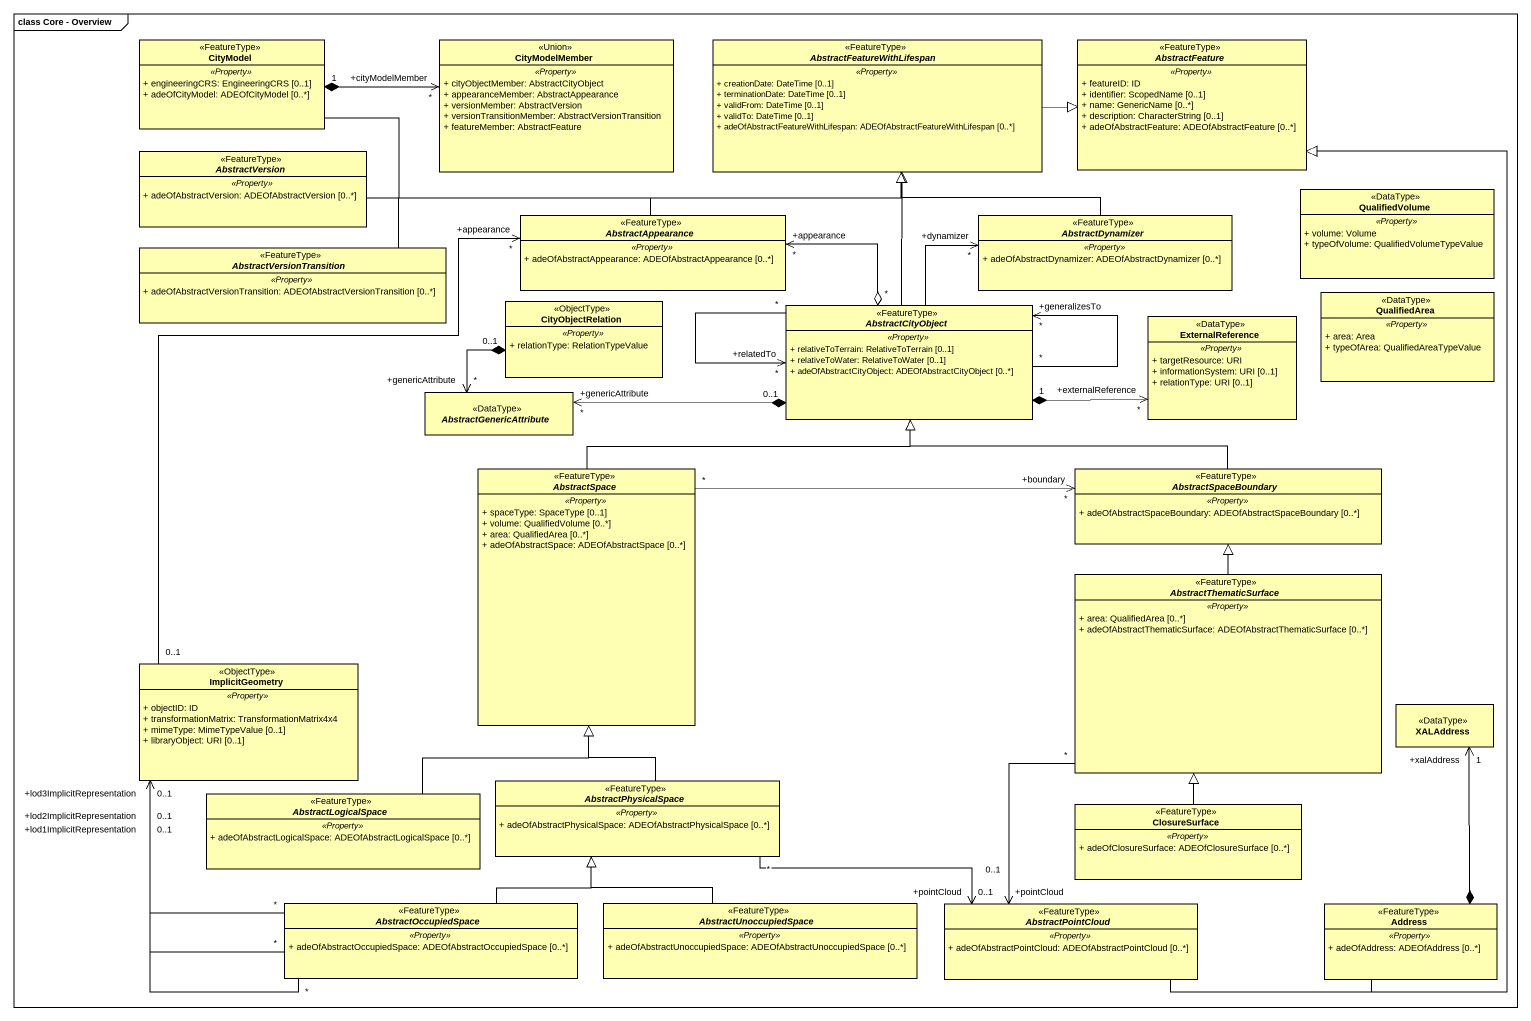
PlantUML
@startuml
mainframe class Core - Overview
hide circle
hide empty members
skinparam classAttributeIconSize 0
class CityModel <<FeatureType>> #FFFFB3 {
  .. <<Property>> ..
  + engineeringCRS: EngineeringCRS [0..1]
  + adeOfCityModel: ADEOfCityModel [0..*]
}
class CityModelMember <<Union>> #FFFFB3 {
  .. <<Property>> ..
  + cityObjectMember: AbstractCityObject
  + appearanceMember: AbstractAppearance
  + versionMember: AbstractVersion
  + versionTransitionMember: AbstractVersionTransition
  + featureMember: AbstractFeature
}
abstract class AbstractFeatureWithLifespan <<FeatureType>> #FFFFB3 {
  .. <<Property>> ..
  + creationDate: DateTime [0..1]
  + terminationDate: DateTime [0..1]
  + validFrom: DateTime [0..1]
  + validTo: DateTime [0..1]
  + adeOfAbstractFeatureWithLifespan: ADEOfAbstractFeatureWithLifespan [0..*]
}
abstract class AbstractFeature <<FeatureType>> #FFFFB3 {
  .. <<Property>> ..
  + featureID: ID
  + identifier: ScopedName [0..1]
  + name: GenericName [0..*]
  + description: CharacterString [0..1]
  + adeOfAbstractFeature: ADEOfAbstractFeature [0..*]
}
abstract class AbstractVersion <<FeatureType>> #FFFFB3 {
  .. <<Property>> ..
  + adeOfAbstractVersion: ADEOfAbstractVersion [0..*]
}
class QualifiedVolume <<DataType>> #FFFFB3 {
  .. <<Property>> ..
  + volume: Volume
  + typeOfVolume: QualifiedVolumeTypeValue
}
abstract class AbstractAppearance <<FeatureType>> #FFFFB3 {
  .. <<Property>> ..
  + adeOfAbstractAppearance: ADEOfAbstractAppearance [0..*]
}
abstract class AbstractDynamizer <<FeatureType>> #FFFFB3 {
  .. <<Property>> ..
  + adeOfAbstractDynamizer: ADEOfAbstractDynamizer [0..*]
}
abstract class AbstractVersionTransition <<FeatureType>> #FFFFB3 {
  .. <<Property>> ..
  + adeOfAbstractVersionTransition: ADEOfAbstractVersionTransition [0..*]
}
class CityObjectRelation <<ObjectType>> #FFFFB3 {
  .. <<Property>> ..
  + relationType: RelationTypeValue
}
abstract class AbstractCityObject <<FeatureType>> #FFFFB3 {
  .. <<Property>> ..
  + relativeToTerrain: RelativeToTerrain [0..1]
  + relativeToWater: RelativeToWater [0..1]
  + adeOfAbstractCityObject: ADEOfAbstractCityObject [0..*]
}
class QualifiedArea <<DataType>> #FFFFB3 {
  .. <<Property>> ..
  + area: Area
  + typeOfArea: QualifiedAreaTypeValue
}
class ExternalReference <<DataType>> #FFFFB3 {
  .. <<Property>> ..
  + targetResource: URI
  + informationSystem: URI [0..1]
  + relationType: URI [0..1]
}
abstract class AbstractGenericAttribute <<DataType>> #FFFFB3
abstract class AbstractSpace <<FeatureType>> #FFFFB3 {
  .. <<Property>> ..
  + spaceType: SpaceType [0..1]
  + volume: QualifiedVolume [0..*]
  + area: QualifiedArea [0..*]
  + adeOfAbstractSpace: ADEOfAbstractSpace [0..*]
}
abstract class AbstractSpaceBoundary <<FeatureType>> #FFFFB3 {
  .. <<Property>> ..
  + adeOfAbstractSpaceBoundary: ADEOfAbstractSpaceBoundary [0..*]
}
abstract class AbstractThematicSurface <<FeatureType>> #FFFFB3 {
  .. <<Property>> ..
  + area: QualifiedArea [0..*]
  + adeOfAbstractThematicSurface: ADEOfAbstractThematicSurface [0..*]
}
class ImplicitGeometry <<ObjectType>> #FFFFB3 {
  .. <<Property>> ..
  + objectID: ID
  + transformationMatrix: TransformationMatrix4x4
  + mimeType: MimeTypeValue [0..1]
  + libraryObject: URI [0..1]
}
class XALAddress <<DataType>> #FFFFB3
abstract class AbstractLogicalSpace <<FeatureType>> #FFFFB3 {
  .. <<Property>> ..
  + adeOfAbstractLogicalSpace: ADEOfAbstractLogicalSpace [0..*]
}
abstract class AbstractPhysicalSpace <<FeatureType>> #FFFFB3 {
  .. <<Property>> ..
  + adeOfAbstractPhysicalSpace: ADEOfAbstractPhysicalSpace [0..*]
}
class ClosureSurface <<FeatureType>> #FFFFB3 {
  .. <<Property>> ..
  + adeOfClosureSurface: ADEOfClosureSurface [0..*]
}
abstract class AbstractOccupiedSpace <<FeatureType>> #FFFFB3 {
  .. <<Property>> ..
  + adeOfAbstractOccupiedSpace: ADEOfAbstractOccupiedSpace [0..*]
}
abstract class AbstractUnoccupiedSpace <<FeatureType>> #FFFFB3 {
  .. <<Property>> ..
  + adeOfAbstractUnoccupiedSpace: ADEOfAbstractUnoccupiedSpace [0..*]
}
abstract class AbstractPointCloud <<FeatureType>> #FFFFB3 {
  .. <<Property>> ..
  + adeOfAbstractPointCloud: ADEOfAbstractPointCloud [0..*]
}
class Address <<FeatureType>> #FFFFB3 {
  .. <<Property>> ..
  + adeOfAddress: ADEOfAddress [0..*]
}
CityModel "1" *-right-> "+cityModelMember\n*" CityModelMember
CityModel -right-|> AbstractFeatureWithLifespan
AbstractFeatureWithLifespan -right-|> AbstractFeature
AbstractVersion -right-|> AbstractFeatureWithLifespan
AbstractAppearance -up-|> AbstractFeatureWithLifespan
AbstractDynamizer -up-|> AbstractFeatureWithLifespan
AbstractVersionTransition -right-|> AbstractFeatureWithLifespan
CityObjectRelation "0..1" *--> "+genericAttribute\n*" AbstractGenericAttribute
AbstractCityObject -up-|> AbstractFeatureWithLifespan
AbstractCityObject "*" o-left-> "+appearance\n*" AbstractAppearance
AbstractCityObject -right-> "+dynamizer\n*" AbstractDynamizer
AbstractCityObject "*" --> "+generalizesTo\n*" AbstractCityObject
AbstractCityObject "*" --> "+relatedTo\n*" AbstractCityObject
AbstractCityObject "1" *-right-> "+externalReference\n*" ExternalReference
AbstractCityObject "0..1" *-left-> "+genericAttribute\n*" AbstractGenericAttribute
AbstractSpace -up-|> AbstractCityObject
AbstractSpace "*" -right-> "+boundary\n*" AbstractSpaceBoundary
AbstractSpaceBoundary -left-|> AbstractCityObject
AbstractThematicSurface -up-|> AbstractSpaceBoundary
AbstractThematicSurface "*" --> "+pointCloud\n0..1" AbstractPointCloud
ImplicitGeometry "0..1" -up-> "+appearance\n*" AbstractAppearance
AbstractLogicalSpace -up-|> AbstractSpace
AbstractPhysicalSpace -up-|> AbstractSpace
AbstractPhysicalSpace "*" -right-> "+pointCloud\n0..1" AbstractPointCloud
ClosureSurface -up-|> AbstractThematicSurface
AbstractOccupiedSpace "*" -up-> "+lod3ImplicitRepresentation\n0..1" ImplicitGeometry
AbstractOccupiedSpace "*" -up-> "+lod2ImplicitRepresentation\n0..1" ImplicitGeometry
AbstractOccupiedSpace "*" -up-> "+lod1ImplicitRepresentation\n0..1" ImplicitGeometry
AbstractOccupiedSpace -right-|> AbstractPhysicalSpace
AbstractUnoccupiedSpace -up-|> AbstractPhysicalSpace
AbstractPointCloud -up-|> AbstractFeature
Address -up-|> AbstractFeature
Address *-up-> "+xalAddress\n1" XALAddress
@enduml
